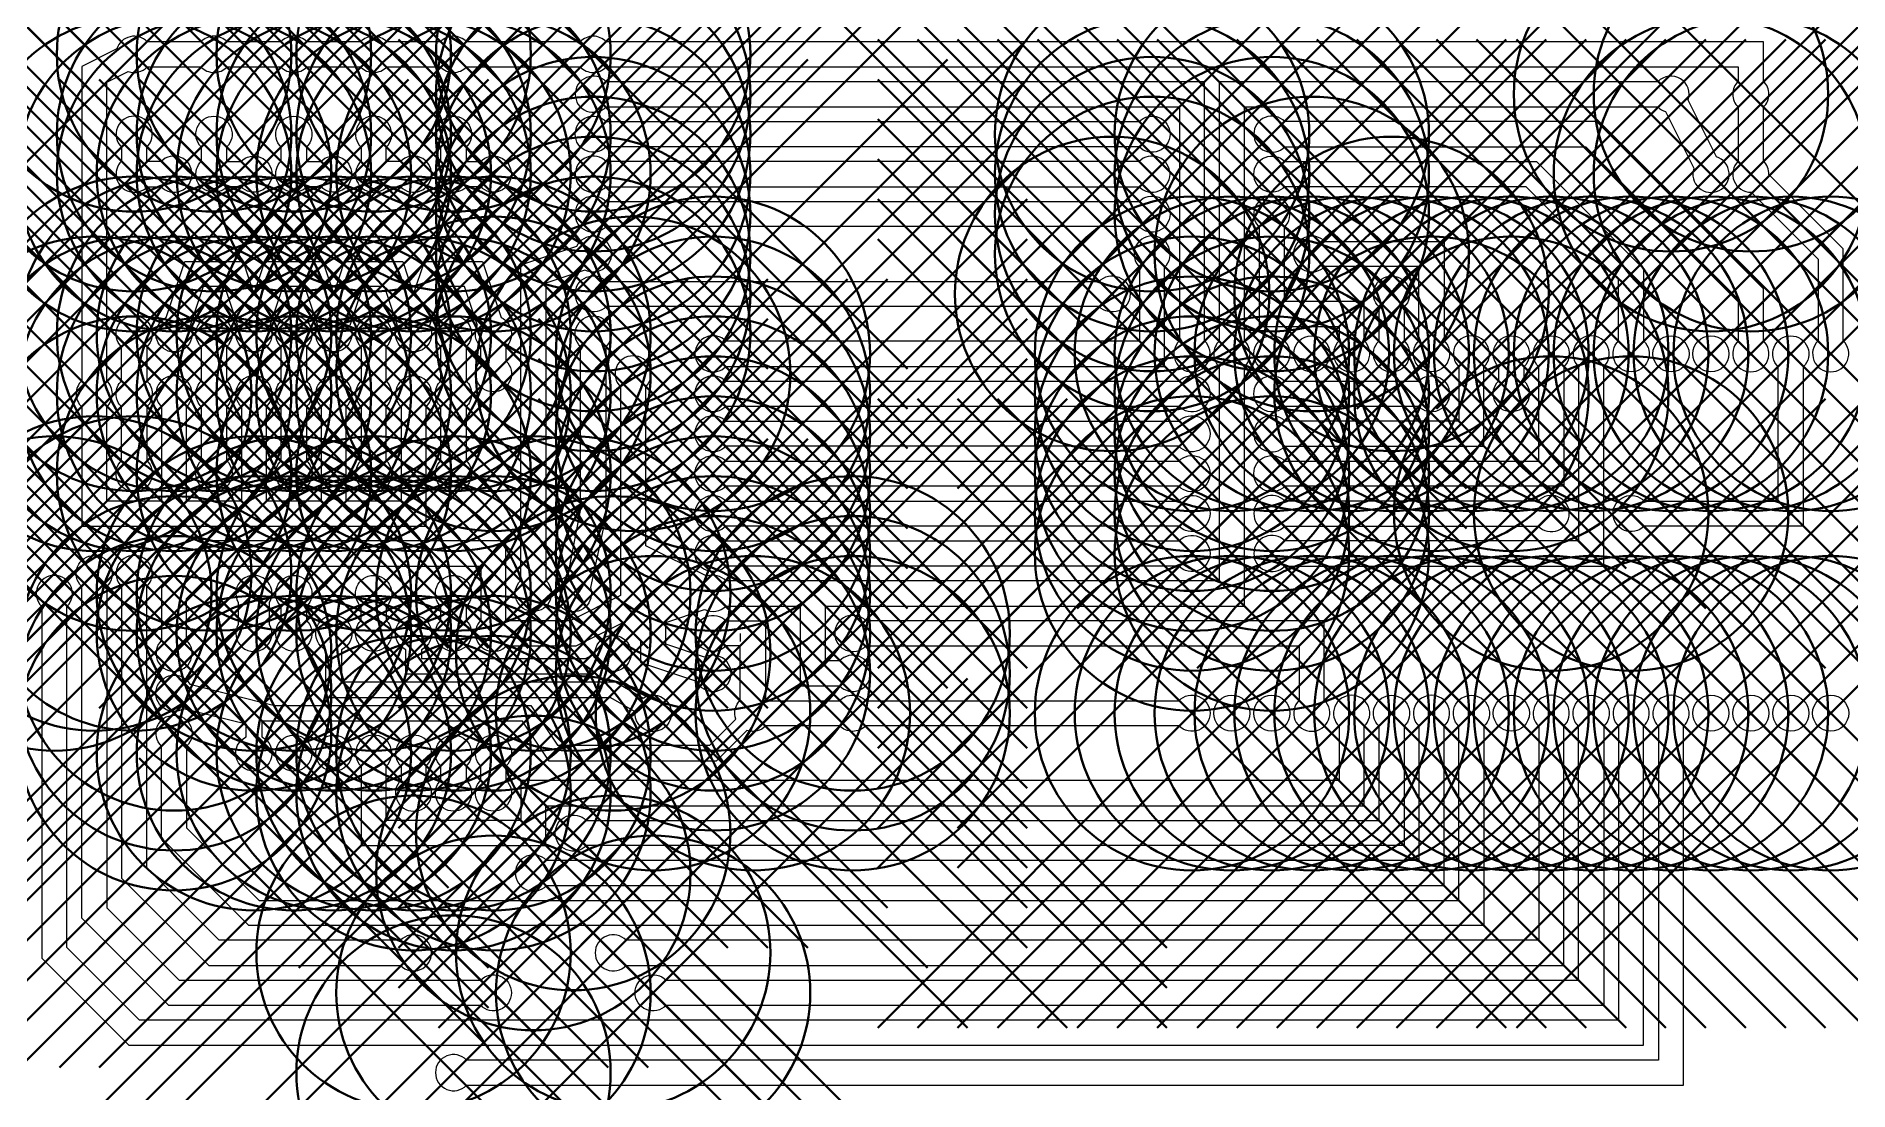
# Model space of a CAD drawing. Header units: millimetres. Extents: x 3 to 118, y 4 to 71.
import ezdxf

# ---------------------------------------------------------------- set-up
doc = ezdxf.new("R2010")
doc.units = ezdxf.units.MM
doc.header["$PDMODE"] = 35
doc.header["$PDSIZE"] = 20
doc.layers.add('DP0000.1000NP001F0200.0000', color=4, linetype='Continuous', lineweight=0, true_color=0x00ffff)
doc.layers.add('DP0003.0000NP001F0050.0000', color=1, linetype='Continuous', lineweight=35, true_color=0xff0000)

msp = doc.modelspace()

# ---------------------------------------------------------------- linework, layer by layer
at = {"layer": 'DP0000.1000NP001F0200.0000', "color": 7}
for p, q in [((47.92, 33.02), (47.92, 32.51)), ((87.65, 24.6), (87.62, 24.6))]:
    msp.add_line(p, q, dxfattribs=at)
at = {"layer": 'DP0000.1000NP001F0200.0000', "color": 7, "flags": 128}
for points in [[(113.02, 66.48, 0.423659), (113.02, 68.14), (113.02, 70.65), (39.39, 70.65, 0.423659), (37.73, 70.65), (30.5, 70.65, 0.423659), (28.84, 70.65), (25.42, 70.65, 0.423659), (23.76, 70.65), (20.34, 70.65, 0.423659), (18.68, 70.65), (15.26, 70.65, 0.423659), (13.6, 70.65), (10.18, 70.65, 0.568117), (8.25, 70.2), (6.01, 69.07), (6.01, 49.09, 0.423659), (6.01, 47.43), (6.01, 39.84), (11.89, 39.84), (16.97, 39.84), (22.05, 39.84), (27.93, 39.84), (27.93, 47.43, 2.470169), (26.33, 47.43), (26.33, 41.44), (22.85, 41.44), (22.85, 47.43, 2.470169), (21.25, 47.43), (21.25, 41.44), (17.77, 41.44), (17.77, 47.43, 2.470169), (16.17, 47.43), (16.17, 41.44), (12.69, 41.44), (12.69, 47.43, 2.470169), (11.09, 47.43), (11.09, 41.44), (7.61, 41.44), (7.61, 47.43, 0.423659), (7.61, 49.09), (7.61, 68.09), (8.97, 68.76, 0.292783), (10.18, 69.05), (13.6, 69.05, 0.423659), (15.26, 69.05), (18.68, 69.05, 0.423659), (20.34, 69.05), (23.76, 69.05, 0.423659), (25.42, 69.05), (28.84, 69.05, 0.423659), (30.5, 69.05), (37.73, 69.05, 0.423659), (39.39, 69.05), (111.42, 69.05), (111.42, 68.14, 0.423659), (111.42, 66.48), (111.42, 63.06, 0.679865), (112.24, 61.08), (116.5, 56.82), (116.5, 51.63, 2.470169), (118.1, 51.63), (118.1, 57.48), (113.37, 62.21, 0.207279), (113.02, 63.06), (113.02, 66.48)], [(37.48, 32.22), (40.43, 33.69), (41.57, 32.55), (41.57, 31.17), (45.14, 29.98, 2.470169), (45.65, 31.5), (43.17, 32.33), (43.17, 33.71), (45.65, 34.54, 0.331719), (47.01, 34.76), (51.73, 34.76), (51.73, 29.68), (54.24, 29.68, 2.470169), (54.24, 31.28), (53.33, 31.28), (53.33, 34.76), (80, 34.76), (80, 49.97, 0.423659), (80, 51.63), (80, 66.51), (106.31, 66.51, 0.124586), (106.79, 66.21), (108.59, 62.61, 2.470169), (110.03, 63.33), (108.23, 66.93, 0.804571), (106.31, 68.11), (78.4, 68.11), (78.4, 51.63, 0.423659), (78.4, 49.97), (78.4, 36.36), (47.01, 36.36, 0.292783), (45.8, 36.65), (41.9, 38.59), (41.9, 48.7, 2.470169), (40.3, 48.7), (40.3, 35.42), (37.1, 33.82), (33.01, 33.82), (33.01, 38.9), (14.1, 38.9), (11.09, 35.89), (11.09, 32.58, 2.470169), (12.69, 32.58), (12.69, 35.23), (14.76, 37.3), (31.41, 37.3), (31.41, 33.85, 1.016201), (33.04, 32.22), (37.48, 32.22)], [(77.46, 68.11), (39.39, 68.11, 2.470169), (39.39, 66.51), (75.86, 66.51), (75.86, 51.63, 2.470169), (77.46, 51.63), (77.46, 68.11)], [(73.29, 65.57, -2.470169), (73.29, 63.97), (39.39, 63.97, -2.470169), (39.39, 65.57), (73.29, 65.57)], [(101.73, 63.97), (111.42, 54.28), (111.42, 51.63, 2.470169), (113.02, 51.63), (113.02, 54.94), (102.39, 65.57), (82.57, 65.57, 2.470169), (82.57, 63.97), (101.73, 63.97)], [(73.29, 61.43, 2.470169), (73.29, 63.03), (39.39, 63.03, 2.470169), (39.39, 61.43), (73.29, 61.43)], [(105.4, 56.21), (105.4, 51.63, -2.470169), (103.8, 51.63), (103.8, 55.55), (97.92, 61.43), (82.57, 61.43, -2.470169), (82.57, 63.03), (98.58, 63.03), (105.4, 56.21)], [(73.29, 60.49, -2.470169), (73.29, 58.89), (39.39, 58.89, -2.470169), (39.39, 60.49), (73.29, 60.49)], [(82.54, 54.14), (82.54, 58.86, 2.470169), (80.94, 58.86), (80.94, 52.54), (86.02, 52.54), (86.02, 51.63, 2.470169), (87.62, 51.63), (87.62, 54.14), (82.54, 54.14)], [(74.92, 56.32, 2.470169), (73.32, 56.32), (73.32, 51.6), (47.01, 51.6, 2.470169), (47.01, 50), (74.92, 50), (74.92, 56.32)], [(92.7, 57.95), (92.7, 51.63, -2.470169), (91.1, 51.63), (91.1, 56.35), (85.11, 56.35, -2.470169), (85.11, 57.95), (92.7, 57.95)], [(31.41, 50.36), (31.41, 51.24, -0.331719), (31.19, 52.6), (30.36, 55.08), (28.98, 55.08), (28.15, 52.6, -1.64749), (26.11, 52.6), (25.28, 55.08), (23.9, 55.08), (23.07, 52.6, -1.64749), (21.03, 52.6), (20.2, 55.08), (18.82, 55.08), (17.99, 52.6, -1.64749), (15.95, 52.6), (15.12, 55.08), (13.74, 55.08), (12.91, 52.6, -2.470169), (11.39, 53.11), (12.58, 56.68), (16.28, 56.68), (16.97, 54.6), (17.66, 56.68), (21.36, 56.68), (22.05, 54.6), (22.74, 56.68), (26.44, 56.68), (27.13, 54.6), (27.82, 56.68), (31.52, 56.68), (32.71, 53.11, -0.522102), (33.01, 51.24), (33.01, 50.36, -2.470169), (31.41, 50.36)], [(70.75, 55.41, -2.470169), (70.75, 53.81), (39.39, 53.81, -2.470169), (39.39, 55.41), (70.75, 55.41)], [(90.16, 53.78), (90.16, 51.63, -2.470169), (88.56, 51.63), (88.56, 53.78, -2.470169), (90.16, 53.78)], [(20.31, 49.09, -0.423659), (20.31, 47.43), (20.31, 44.01, -2.470169), (18.71, 44.01), (18.71, 47.43, -0.423659), (18.71, 49.09), (18.71, 51.24, -2.470169), (20.31, 51.24), (20.31, 49.09)], [(102.86, 49.97, 2.470169), (101.26, 49.97), (101.26, 38.9), (82.57, 38.9, 2.470169), (82.57, 37.3), (102.86, 37.3), (102.86, 49.97)], [(98.72, 49.97, -2.470169), (100.32, 49.97), (100.32, 42.38), (82.57, 42.38, -2.470169), (82.57, 43.98), (98.72, 43.98), (98.72, 49.97)], [(82.57, 46.52, 2.470169), (82.57, 44.92), (95.24, 44.92), (95.24, 49.97, 2.470169), (93.64, 49.97), (93.64, 46.52), (82.57, 46.52)], [(96.18, 49.97, -2.470169), (97.78, 49.97), (97.78, 49.09, -2.470169), (96.18, 49.09), (96.18, 49.97)], [(113.96, 41.44), (113.96, 49.97, -2.470169), (115.56, 49.97), (115.56, 39.84), (105.43, 39.84, -2.470169), (105.43, 41.44), (113.96, 41.44)], [(75.83, 49.06, -2.470169), (75.83, 47.46), (47.01, 47.46, -2.470169), (47.01, 49.06), (75.83, 49.06)], [(91.07, 49.06, -2.470169), (91.07, 47.46), (82.57, 47.46, -2.470169), (82.57, 49.06), (91.07, 49.06)], [(75.83, 46.52, -2.470169), (75.83, 44.92), (47.01, 44.92, -2.470169), (47.01, 46.52), (75.83, 46.52)], [(75.83, 43.98, -2.470169), (75.83, 42.38), (47.01, 42.38, -2.470169), (47.01, 43.98), (75.83, 43.98)], [(75.83, 41.44, -2.470169), (75.83, 39.84), (47.01, 39.84, -2.470169), (47.01, 41.44), (75.83, 41.44)], [(82.57, 41.44, 2.470169), (82.57, 39.84), (98.69, 39.84, 2.470169), (98.69, 41.44), (82.57, 41.44)], [(75.83, 38.9, -2.470169), (75.83, 37.3), (47.01, 37.3, -2.470169), (47.01, 38.9), (75.83, 38.9)], [(54.24, 28.74, -0.423659), (55.9, 28.74), (75.83, 28.74, -2.470169), (75.83, 27.14), (55.9, 27.14, -0.423659), (54.24, 27.14), (49.55, 27.14, -0.29218), (48.34, 26.85), (46.39, 24.9), (35.75, 24.9), (34.06, 27.44), (17.47, 27.44), (17.47, 26.44, -4.371232), (16.47, 26.44), (16.47, 27.24), (12.5, 28.23, -2.470169), (12.89, 29.79), (18.27, 28.44), (34.59, 28.44), (36.29, 25.9), (45.97, 25.9), (47.63, 27.56, -0.29218), (47.92, 28.77), (47.92, 32.22), (47.01, 32.22, -2.470169), (47.01, 33.82), (49.52, 33.82), (49.52, 28.74), (54.24, 28.74)], [(83.48, 32.22), (83.48, 28.77, 2.470169), (85.08, 28.77), (85.08, 33.82), (55.9, 33.82, 2.470169), (55.9, 32.22), (83.48, 32.22)]]:
    msp.add_lwpolyline(points, format="xyb", dxfattribs=at)
at = {"layer": 'DP0000.1000NP001F0200.0000', "color": 7}
for points in [[(10.15, 63.94, 2.470169), (8.55, 63.94), (8.55, 63.06, 1.016201), (10.18, 61.43), (11.06, 61.43, 2.470169), (11.06, 63.03), (10.15, 63.03), (10.15, 63.94)], [(15.23, 63.03), (16.14, 63.03, -2.470169), (16.14, 61.43), (15.26, 61.43, -1.016201), (13.63, 63.06), (13.63, 63.94, -2.470169), (15.23, 63.94), (15.23, 63.03)], [(20.31, 63.03), (21.22, 63.03, -2.470169), (21.22, 61.43), (20.34, 61.43, -1.016201), (18.71, 63.06), (18.71, 63.94, -2.470169), (20.31, 63.94), (20.31, 63.03)], [(26.3, 61.43, 2.470169), (26.3, 63.03), (25.39, 63.03), (25.39, 63.94, 2.470169), (23.79, 63.94), (23.79, 63.06, 1.016201), (25.42, 61.43), (26.3, 61.43)], [(30.47, 63.03), (31.38, 63.03, -2.470169), (31.38, 61.43), (30.5, 61.43, -1.016201), (28.87, 63.06), (28.87, 63.94, -2.470169), (30.47, 63.94), (30.47, 63.03)], [(35.55, 36.39, -2.470169), (33.95, 36.39), (33.95, 56.46), (37.52, 57.65, -2.470169), (38.03, 56.13), (35.55, 55.3), (35.55, 36.39)], [(8.55, 51.24, -2.470169), (10.15, 51.24), (10.15, 49.09, -0.423659), (10.15, 47.43), (10.15, 44.01, -2.470169), (8.55, 44.01), (8.55, 47.43, -0.423659), (8.55, 49.09), (8.55, 51.24)], [(15.23, 49.09, -0.423659), (15.23, 47.43), (15.23, 44.01, -2.470169), (13.63, 44.01), (13.63, 47.43, -0.423659), (13.63, 49.09), (13.63, 51.24, -2.470169), (15.23, 51.24), (15.23, 49.09)], [(23.79, 49.09, 0.423659), (23.79, 47.43), (23.79, 44.01, 2.470169), (25.39, 44.01), (25.39, 47.43, 0.423659), (25.39, 49.09), (25.39, 51.24, 2.470169), (23.79, 51.24), (23.79, 49.09)], [(30.47, 44.01, -2.470169), (28.87, 44.01), (28.87, 47.43, -0.423659), (28.87, 49.09), (28.87, 51.24, -2.470169), (30.47, 51.24), (30.47, 49.09, -0.423659), (30.47, 47.43), (30.47, 44.01)], [(39.36, 40.45), (38.38, 35.94, -2.470169), (36.94, 36.66), (37.76, 40.83), (37.76, 51.24, -2.470169), (39.36, 51.24), (39.36, 40.45)], [(11.56, 9.36), (6.01, 14.91), (6.01, 36, -2.470169), (7.61, 36), (7.61, 15.57), (12.22, 10.96), (31.38, 10.96, -2.470169), (31.38, 9.36), (11.56, 9.36)], [(14.76, 13.5), (10.15, 18.11), (10.15, 36, 2.470169), (8.55, 36), (8.55, 17.45), (14.1, 11.9), (26.3, 11.9, 2.470169), (26.3, 13.5), (14.76, 13.5)], [(9.68, 8.42), (5.07, 13.03), (5.07, 34.73, 2.470169), (3.47, 34.73), (3.47, 12.37), (9.02, 6.82), (105.4, 6.82), (105.4, 27.11, 2.470169), (103.8, 27.11), (103.8, 8.42), (9.68, 8.42)], [(17.97, 34.99, 1.717891), (15.97, 34.99), (15.97, 33.59, 1.717891), (17.97, 33.59), (17.97, 34.99)], [(20.31, 33.85, -2.470169), (18.71, 33.85), (18.71, 34.73, -2.470169), (20.31, 34.73), (20.31, 33.85)], [(25.39, 33.85, -2.470169), (23.79, 33.85), (23.79, 34.73, -2.470169), (25.39, 34.73), (25.39, 33.85)], [(30.47, 33.85, -2.470169), (28.87, 33.85), (28.87, 34.73, -2.470169), (30.47, 34.73), (30.47, 33.85)], [(41.73, 28.9, -4.371232), (41.22, 28.03), (39.69, 28.93), (21.55, 28.93), (21.55, 31.98, -4.371232), (22.55, 31.98), (22.55, 29.93), (39.97, 29.93), (41.73, 28.9)], [(38.07, 31.43), (38.68, 31.73, -4.371232), (39.13, 30.84), (38.3, 30.43), (26.63, 30.43), (26.63, 31.98, -4.371232), (27.63, 31.98), (27.63, 31.43), (38.07, 31.43)], [(93.64, 16.04), (93.64, 27.11, -2.470169), (95.24, 27.11), (95.24, 14.44), (16.64, 14.44), (11.09, 19.99), (11.09, 25.84, -2.470169), (12.69, 25.84), (12.69, 20.65), (17.3, 16.04), (93.64, 16.04)], [(33.95, 23.66), (33.95, 21.12), (25.39, 21.12), (25.39, 24.57, 2.470169), (23.79, 24.57), (23.79, 19.52), (35.55, 19.52), (35.55, 22.06), (87.62, 22.06), (87.62, 27.11, 2.470169), (86.02, 27.11), (86.02, 23.66), (33.95, 23.66)], [(107.94, 27.11, 2.470169), (106.34, 27.11), (106.34, 5.88), (30.5, 5.88, 2.470169), (30.5, 4.28), (107.94, 4.28), (107.94, 27.11)], [(92.7, 16.98), (92.7, 27.11, 2.470169), (91.1, 27.11), (91.1, 18.58), (35.58, 18.58, 2.470169), (35.58, 16.98), (92.7, 16.98)], [(38.12, 19.52, -2.470169), (38.12, 21.12), (88.56, 21.12), (88.56, 27.11, -2.470169), (90.16, 27.11), (90.16, 19.52), (38.12, 19.52)], [(98.72, 13.5), (40.66, 13.5, 2.470169), (40.66, 11.9), (100.32, 11.9), (100.32, 27.11, 2.470169), (98.72, 27.11), (98.72, 13.5)], [(102.86, 9.36), (43.2, 9.36, -2.470169), (43.2, 10.96), (101.26, 10.96), (101.26, 27.11, -2.470169), (102.86, 27.11), (102.86, 9.36)], [(27.93, 24.57, 2.470169), (26.33, 24.57), (26.33, 23.69, 2.470169), (27.93, 23.69), (27.93, 24.57)], [(30.47, 24.57), (30.47, 23.69, -2.470169), (28.87, 23.69), (28.87, 24.57, -2.470169), (30.47, 24.57)], [(33.01, 23.69, -2.470169), (31.41, 23.69), (31.41, 24.57, -2.470169), (33.01, 24.57), (33.01, 23.69)]]:
    msp.add_lwpolyline(points, format="xyb", dxfattribs=at)
for centre in [(81.74, 50.8), (84.28, 50.8), (107.14, 50.8), (109.68, 50.8), (79.2, 27.94), (81.74, 27.94), (96.98, 27.94), (109.68, 27.94), (112.22, 27.94), (114.76, 27.94), (117.3, 27.94), (19.51, 25.4), (22.05, 25.4)]:
    msp.add_circle(centre, 1.15, dxfattribs=at)
at = {"layer": 'DP0003.0000NP001F0050.0000', "color": 1, "true_color": 0xff0000}
for p in [(9.35, 69.85), (14.43, 69.85), (19.51, 69.85), (24.59, 69.85), (29.67, 69.85), (38.56, 69.85), (38.56, 67.31), (107.14, 67.31), (112.22, 67.31), (9.35, 64.77), (14.43, 64.77), (19.51, 64.77), (24.59, 64.77), (29.67, 64.77), (38.56, 64.77), (74.12, 64.77), (81.74, 64.77), (9.35, 62.23), (11.89, 62.23), (14.43, 62.23), (16.97, 62.23), (19.51, 62.23), (22.05, 62.23), (24.59, 62.23), (27.13, 62.23), (29.67, 62.23), (32.21, 62.23), (38.56, 62.23), (74.12, 62.23), (81.74, 62.23), (109.68, 62.23), (112.22, 62.23), (38.56, 59.69), (74.12, 59.69), (81.74, 59.69), (38.56, 57.15), (74.12, 57.15), (84.28, 57.15), (38.56, 54.61), (71.58, 54.61), (89.36, 54.61), (9.35, 52.07), (11.89, 52.07), (14.43, 52.07), (16.97, 52.07), (19.51, 52.07), (22.05, 52.07), (24.59, 52.07), (27.13, 52.07), (29.67, 52.07), (32.21, 52.07), (38.56, 52.07), (46.18, 50.8), (76.66, 50.8), (79.2, 50.8), (81.74, 50.8), (84.28, 50.8), (86.82, 50.8), (89.36, 50.8), (91.9, 50.8), (94.44, 50.8), (96.98, 50.8), (99.52, 50.8), (102.06, 50.8), (104.6, 50.8), (107.14, 50.8), (109.68, 50.8), (112.22, 50.8), (114.76, 50.8), (117.3, 50.8), (32.21, 49.53), (41.1, 49.53), (6.81, 48.26), (9.35, 48.26), (11.89, 48.26), (14.43, 48.26), (16.97, 48.26), (19.51, 48.26), (22.05, 48.26), (24.59, 48.26), (27.13, 48.26), (29.67, 48.26), (46.18, 48.26), (76.66, 48.26), (81.74, 48.26), (91.9, 48.26), (96.98, 48.26), (46.18, 45.72), (76.66, 45.72), (81.74, 45.72), (9.35, 43.18), (14.43, 43.18), (19.51, 43.18), (24.59, 43.18), (29.67, 43.18), (46.18, 43.18), (76.66, 43.18), (81.74, 43.18), (46.18, 40.64), (76.66, 40.64), (81.74, 40.64), (99.52, 40.64), (104.6, 40.64), (46.18, 38.1), (76.66, 38.1), (81.74, 38.1), (6.81, 36.83), (9.35, 36.83), (4.27, 35.56), (16.97, 35.56), (19.51, 35.56), (24.59, 35.56), (29.67, 35.56), (34.75, 35.56), (37.29, 35.56), (46.18, 35.56), (16.97, 33.02), (19.51, 33.02), (22.05, 33.02), (24.59, 33.02), (27.13, 33.02), (29.67, 33.02), (32.21, 33.02), (46.18, 33.02), (55.07, 33.02), (11.89, 31.75), (39.83, 31.75), (46.18, 30.48), (55.07, 30.48), (11.89, 29.21), (42.37, 27.94), (48.72, 27.94), (55.07, 27.94), (76.66, 27.94), (79.2, 27.94), (81.74, 27.94), (84.28, 27.94), (86.82, 27.94), (89.36, 27.94), (91.9, 27.94), (94.44, 27.94), (96.98, 27.94), (99.52, 27.94), (102.06, 27.94), (104.6, 27.94), (107.14, 27.94), (109.68, 27.94), (112.22, 27.94), (114.76, 27.94), (117.3, 27.94), (11.89, 26.67), (16.97, 25.4), (19.51, 25.4), (22.05, 25.4), (24.59, 25.4), (27.13, 25.4), (29.67, 25.4), (32.21, 25.4), (27.13, 22.86), (29.67, 22.86), (32.21, 22.86), (37.29, 20.32), (34.75, 17.78), (27.13, 12.7), (39.83, 12.7), (32.21, 10.16), (42.37, 10.16), (29.67, 5.08)]:
    msp.add_point(p, dxfattribs=at)

doc.saveas('drawing.dxf')
